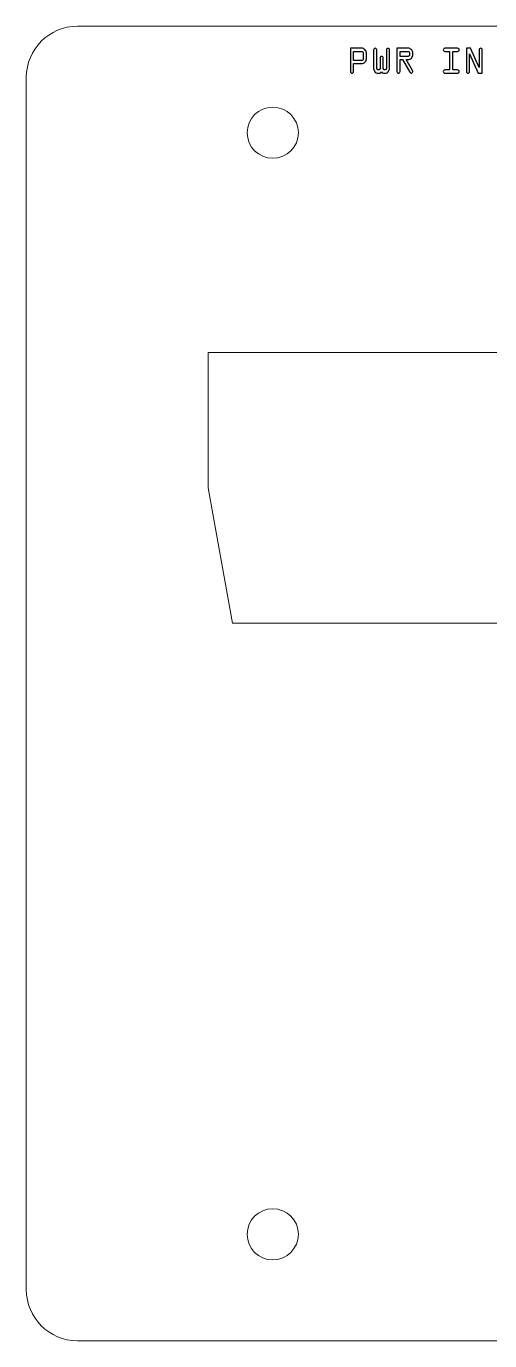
# Model space of a CAD drawing. Header units: centimetres. Extents: x -24.7 to -6.6, y 0.1 to 22.
# Drawn here: x -24.66 to -20.83, y 0.07 to 10.95 of the extents above; entities that cross this region are included whole.
import ezdxf

# ---------------------------------------------------------------- set-up
doc = ezdxf.new("R2010")
doc.units = ezdxf.units.CM
doc.header["$MEASUREMENT"] = 0
doc.layers.add('Layer 1', color=7, linetype='Continuous')

msp = doc.modelspace()

# ---------------------------------------------------------------- linework, layer by layer
at = {"layer": 'Layer 1', "lineweight": 20}
for centre in [(-22.62231, 10.07219), (-22.62231, 0.95359)]:
    msp.add_ellipse(centre, major_axis=(0, 0.21166), ratio=1, dxfattribs=at)
for points, knots in [([(-24.23734, 10.9532), (-24.23734, 10.9532), (-7.01586, 10.9532), (-7.01586, 10.9532), (-7.01586, 10.9532), (-6.78356, 10.9532), (-6.5935, 10.76314), (-6.5935, 10.53084), (-6.5935, 10.53084), (-6.5935, 10.53084), (-6.5935, 0.49496), (-6.5935, 0.49496), (-6.5935, 0.49496), (-6.5935, 0.26266), (-6.78356, 0.0726), (-7.01586, 0.0726), (-7.01586, 0.0726), (-7.01586, 0.0726), (-24.23734, 0.0726), (-24.23734, 0.0726), (-24.23734, 0.0726), (-24.46964, 0.0726), (-24.6597, 0.26266), (-24.6597, 0.49496), (-24.6597, 0.49496), (-24.6597, 0.49496), (-24.6597, 10.53084), (-24.6597, 10.53084), (-24.6597, 10.53084), (-24.6597, 10.76314), (-24.46964, 10.9532), (-24.23734, 10.9532)], [0, 0, 0, 0, 0.11111111, 0.11111111, 0.11111111, 0.11111111, 0.22222222, 0.22222222, 0.22222222, 0.22222222, 0.33333333, 0.33333333, 0.33333333, 0.33333333, 0.44444444, 0.44444444, 0.44444444, 0.44444444, 0.55555556, 0.55555556, 0.55555556, 0.55555556, 0.66666667, 0.66666667, 0.66666667, 0.66666667, 0.77777778, 0.77777778, 0.77777778, 0.77777778, 1, 1, 1, 1]), ([(-14.81181, 6.01324), (-14.81181, 6.01324), (-18.90544, 6.01324), (-18.90544, 6.01324), (-18.90544, 6.01324), (-18.90544, 6.01324), (-22.95542, 6.01325), (-22.95542, 6.01325), (-22.95542, 6.01325), (-22.95542, 6.01325), (-23.15544, 7.13324), (-23.15544, 7.13324), (-23.15544, 7.13324), (-23.15544, 7.13324), (-23.15544, 8.25324), (-23.15544, 8.25324), (-23.15544, 8.25324), (-23.15544, 8.25324), (-14.65544, 8.25324), (-14.65544, 8.25324), (-14.65544, 8.25324), (-14.65544, 8.25324), (-14.65544, 7.1348), (-14.65544, 7.1348), (-14.65544, 7.1348), (-14.65544, 7.1348), (-14.81181, 6.01324), (-14.81181, 6.01324)], [0, 0, 0, 0, 0.125, 0.125, 0.125, 0.125, 0.25, 0.25, 0.25, 0.25, 0.375, 0.375, 0.375, 0.375, 0.5, 0.5, 0.5, 0.5, 0.625, 0.625, 0.625, 0.625, 0.75, 0.75, 0.75, 0.75, 1, 1, 1, 1])]:
    msp.add_open_spline(points, degree=3, knots=knots, dxfattribs=at)
at = {"layer": 'Layer 1', "color": 4}
for points, knots in [([(-21.98001, 10.57854), (-21.98001, 10.57854), (-21.98001, 10.77158), (-21.98001, 10.77158), (-21.98001, 10.77158), (-21.98001, 10.77158), (-21.88741, 10.77158), (-21.88741, 10.77158), (-21.88741, 10.77158), (-21.87672, 10.77158), (-21.86756, 10.76771), (-21.85984, 10.75994), (-21.85984, 10.75994), (-21.85211, 10.75221), (-21.84825, 10.74295), (-21.84825, 10.73221), (-21.84825, 10.73221), (-21.84825, 10.73221), (-21.84825, 10.68331), (-21.84825, 10.68331), (-21.84825, 10.68331), (-21.84825, 10.67257), (-21.85206, 10.66336), (-21.85973, 10.65574), (-21.85973, 10.65574), (-21.8674, 10.64807), (-21.87666, 10.64426), (-21.88741, 10.64426), (-21.88741, 10.64426), (-21.88741, 10.64426), (-21.95366, 10.64426), (-21.95366, 10.64426), (-21.95366, 10.64426), (-21.95366, 10.64426), (-21.95366, 10.57854), (-21.95366, 10.57854), (-21.95366, 10.57854), (-21.95366, 10.57494), (-21.95493, 10.57187), (-21.95747, 10.56933), (-21.95747, 10.56933), (-21.96001, 10.56679), (-21.96308, 10.56552), (-21.96667, 10.56552), (-21.96667, 10.56552), (-21.97038, 10.56552), (-21.97355, 10.56679), (-21.97615, 10.56933), (-21.97615, 10.56933), (-21.97874, 10.57187), (-21.98001, 10.57494), (-21.98001, 10.57854)], [0, 0, 0, 0, 0.07142857, 0.07142857, 0.07142857, 0.07142857, 0.14285714, 0.14285714, 0.14285714, 0.14285714, 0.21428571, 0.21428571, 0.21428571, 0.21428571, 0.28571429, 0.28571429, 0.28571429, 0.28571429, 0.35714286, 0.35714286, 0.35714286, 0.35714286, 0.42857143, 0.42857143, 0.42857143, 0.42857143, 0.5, 0.5, 0.5, 0.5, 0.57142857, 0.57142857, 0.57142857, 0.57142857, 0.64285714, 0.64285714, 0.64285714, 0.64285714, 0.71428571, 0.71428571, 0.71428571, 0.71428571, 0.78571429, 0.78571429, 0.78571429, 0.78571429, 0.85714286, 0.85714286, 0.85714286, 0.85714286, 1, 1, 1, 1]), ([(-21.95366, 10.6703), (-21.95366, 10.6703), (-21.88735, 10.6703), (-21.88735, 10.6703), (-21.88735, 10.6703), (-21.88381, 10.6703), (-21.88079, 10.67157), (-21.8782, 10.67411), (-21.8782, 10.67411), (-21.87561, 10.67665), (-21.87428, 10.67971), (-21.87428, 10.68331), (-21.87428, 10.68331), (-21.87428, 10.68331), (-21.87428, 10.73221), (-21.87428, 10.73221), (-21.87428, 10.73221), (-21.87428, 10.73581), (-21.87561, 10.73888), (-21.8782, 10.74142), (-21.8782, 10.74142), (-21.88079, 10.74396), (-21.88381, 10.74523), (-21.88735, 10.74523), (-21.88735, 10.74523), (-21.88735, 10.74523), (-21.95366, 10.74523), (-21.95366, 10.74523), (-21.95366, 10.74523), (-21.95366, 10.74523), (-21.95366, 10.6703), (-21.95366, 10.6703)], [0, 0, 0, 0, 0.11111111, 0.11111111, 0.11111111, 0.11111111, 0.22222222, 0.22222222, 0.22222222, 0.22222222, 0.33333333, 0.33333333, 0.33333333, 0.33333333, 0.44444444, 0.44444444, 0.44444444, 0.44444444, 0.55555556, 0.55555556, 0.55555556, 0.55555556, 0.66666667, 0.66666667, 0.66666667, 0.66666667, 0.77777778, 0.77777778, 0.77777778, 0.77777778, 1, 1, 1, 1]), ([(-21.7095, 10.69093), (-21.7095, 10.69093), (-21.7095, 10.60426), (-21.7095, 10.60426), (-21.7095, 10.60426), (-21.7095, 10.60426), (-21.70188, 10.59156), (-21.70188, 10.59156), (-21.70188, 10.59156), (-21.70188, 10.59156), (-21.69103, 10.59156), (-21.69103, 10.59156), (-21.69103, 10.59156), (-21.69103, 10.59156), (-21.68315, 10.60457), (-21.68315, 10.60457), (-21.68315, 10.60457), (-21.68315, 10.60457), (-21.68315, 10.75824), (-21.68315, 10.75824), (-21.68315, 10.75824), (-21.68315, 10.76184), (-21.68182, 10.76496), (-21.67918, 10.76761), (-21.67918, 10.76761), (-21.67653, 10.77025), (-21.67341, 10.77158), (-21.66981, 10.77158), (-21.66981, 10.77158), (-21.66632, 10.77158), (-21.66325, 10.77031), (-21.66066, 10.76771), (-21.66066, 10.76771), (-21.65806, 10.76512), (-21.65679, 10.76205), (-21.65679, 10.75856), (-21.65679, 10.75856), (-21.65679, 10.75856), (-21.65679, 10.60039), (-21.65679, 10.60039), (-21.65679, 10.60039), (-21.65679, 10.59843), (-21.65785, 10.59568), (-21.66002, 10.59219), (-21.66002, 10.59219), (-21.66002, 10.59219), (-21.67214, 10.57219), (-21.67214, 10.57219), (-21.67214, 10.57219), (-21.67463, 10.56774), (-21.67838, 10.56552), (-21.68346, 10.56552), (-21.68346, 10.56552), (-21.68346, 10.56552), (-21.70797, 10.56552), (-21.70797, 10.56552), (-21.70797, 10.56552), (-21.71569, 10.56552), (-21.72067, 10.56901), (-21.72283, 10.57605), (-21.72283, 10.57605), (-21.72522, 10.56901), (-21.72998, 10.56552), (-21.73707, 10.56552), (-21.73707, 10.56552), (-21.73707, 10.56552), (-21.76004, 10.56552), (-21.76004, 10.56552), (-21.76004, 10.56552), (-21.76665, 10.56552), (-21.77141, 10.56795), (-21.77427, 10.57282), (-21.77427, 10.57282), (-21.77427, 10.57282), (-21.78544, 10.59156), (-21.78544, 10.59156), (-21.78544, 10.59156), (-21.7875, 10.59499), (-21.78856, 10.59791), (-21.78856, 10.60039), (-21.78856, 10.60039), (-21.78856, 10.60039), (-21.78856, 10.75824), (-21.78856, 10.75824), (-21.78856, 10.75824), (-21.78856, 10.76184), (-21.78723, 10.76496), (-21.78459, 10.76761), (-21.78459, 10.76761), (-21.782, 10.77025), (-21.77882, 10.77158), (-21.77522, 10.77158), (-21.77522, 10.77158), (-21.77184, 10.77158), (-21.76887, 10.77025), (-21.76633, 10.76761), (-21.76633, 10.76761), (-21.76379, 10.76496), (-21.76252, 10.76184), (-21.76252, 10.75824), (-21.76252, 10.75824), (-21.76252, 10.75824), (-21.76252, 10.60394), (-21.76252, 10.60394), (-21.76252, 10.60394), (-21.76252, 10.60394), (-21.7549, 10.59156), (-21.7549, 10.59156), (-21.7549, 10.59156), (-21.7549, 10.59156), (-21.74374, 10.59156), (-21.74374, 10.59156), (-21.74374, 10.59156), (-21.74374, 10.59156), (-21.73553, 10.60457), (-21.73553, 10.60457), (-21.73553, 10.60457), (-21.73553, 10.60457), (-21.73553, 10.69093), (-21.73553, 10.69093), (-21.73553, 10.69093), (-21.73553, 10.69453), (-21.73426, 10.6976), (-21.73172, 10.70014), (-21.73172, 10.70014), (-21.72918, 10.70268), (-21.72612, 10.70395), (-21.72252, 10.70395), (-21.72252, 10.70395), (-21.71892, 10.70395), (-21.71585, 10.70268), (-21.71331, 10.70014), (-21.71331, 10.70014), (-21.71077, 10.6976), (-21.7095, 10.69453), (-21.7095, 10.69093)], [0, 0, 0, 0, 0.02857143, 0.02857143, 0.02857143, 0.02857143, 0.05714286, 0.05714286, 0.05714286, 0.05714286, 0.08571429, 0.08571429, 0.08571429, 0.08571429, 0.11428571, 0.11428571, 0.11428571, 0.11428571, 0.14285714, 0.14285714, 0.14285714, 0.14285714, 0.17142857, 0.17142857, 0.17142857, 0.17142857, 0.2, 0.2, 0.2, 0.2, 0.22857143, 0.22857143, 0.22857143, 0.22857143, 0.25714286, 0.25714286, 0.25714286, 0.25714286, 0.28571429, 0.28571429, 0.28571429, 0.28571429, 0.31428571, 0.31428571, 0.31428571, 0.31428571, 0.34285714, 0.34285714, 0.34285714, 0.34285714, 0.37142857, 0.37142857, 0.37142857, 0.37142857, 0.4, 0.4, 0.4, 0.4, 0.42857143, 0.42857143, 0.42857143, 0.42857143, 0.45714286, 0.45714286, 0.45714286, 0.45714286, 0.48571429, 0.48571429, 0.48571429, 0.48571429, 0.51428571, 0.51428571, 0.51428571, 0.51428571, 0.54285714, 0.54285714, 0.54285714, 0.54285714, 0.57142857, 0.57142857, 0.57142857, 0.57142857, 0.6, 0.6, 0.6, 0.6, 0.62857143, 0.62857143, 0.62857143, 0.62857143, 0.65714286, 0.65714286, 0.65714286, 0.65714286, 0.68571429, 0.68571429, 0.68571429, 0.68571429, 0.71428571, 0.71428571, 0.71428571, 0.71428571, 0.74285714, 0.74285714, 0.74285714, 0.74285714, 0.77142857, 0.77142857, 0.77142857, 0.77142857, 0.8, 0.8, 0.8, 0.8, 0.82857143, 0.82857143, 0.82857143, 0.82857143, 0.85714286, 0.85714286, 0.85714286, 0.85714286, 0.88571429, 0.88571429, 0.88571429, 0.88571429, 0.91428571, 0.91428571, 0.91428571, 0.91428571, 0.94285714, 0.94285714, 0.94285714, 0.94285714, 1, 1, 1, 1]), ([(-21.59583, 10.57854), (-21.59583, 10.57854), (-21.59583, 10.77158), (-21.59583, 10.77158), (-21.59583, 10.77158), (-21.59583, 10.77158), (-21.50376, 10.77158), (-21.50376, 10.77158), (-21.50376, 10.77158), (-21.49312, 10.77158), (-21.48397, 10.76771), (-21.47624, 10.75994), (-21.47624, 10.75994), (-21.46857, 10.75221), (-21.46471, 10.74295), (-21.46471, 10.73221), (-21.46471, 10.73221), (-21.46471, 10.73221), (-21.46471, 10.71729), (-21.46471, 10.71729), (-21.46471, 10.71729), (-21.46471, 10.70644), (-21.46852, 10.69718), (-21.47619, 10.68945), (-21.47619, 10.68945), (-21.48381, 10.68178), (-21.49302, 10.67792), (-21.50376, 10.67792), (-21.50376, 10.67792), (-21.50376, 10.67792), (-21.52032, 10.67792), (-21.52032, 10.67792), (-21.52032, 10.67792), (-21.52032, 10.67792), (-21.46719, 10.58648), (-21.46719, 10.58648), (-21.46719, 10.58648), (-21.46555, 10.58378), (-21.46471, 10.58108), (-21.46471, 10.57838), (-21.46471, 10.57838), (-21.46471, 10.57489), (-21.46603, 10.57187), (-21.46873, 10.56933), (-21.46873, 10.56933), (-21.47143, 10.56679), (-21.4745, 10.56552), (-21.47794, 10.56552), (-21.47794, 10.56552), (-21.48312, 10.56552), (-21.48704, 10.5678), (-21.48974, 10.57245), (-21.48974, 10.57245), (-21.48974, 10.57245), (-21.55086, 10.67792), (-21.55086, 10.67792), (-21.55086, 10.67792), (-21.55086, 10.67792), (-21.56948, 10.67792), (-21.56948, 10.67792), (-21.56948, 10.67792), (-21.56948, 10.67792), (-21.56948, 10.57854), (-21.56948, 10.57854), (-21.56948, 10.57854), (-21.56948, 10.57494), (-21.57081, 10.57187), (-21.57345, 10.56933), (-21.57345, 10.56933), (-21.5761, 10.56679), (-21.57922, 10.56552), (-21.58282, 10.56552), (-21.58282, 10.56552), (-21.58642, 10.56552), (-21.58948, 10.56679), (-21.59202, 10.56933), (-21.59202, 10.56933), (-21.59456, 10.57187), (-21.59583, 10.57494), (-21.59583, 10.57854)], [0, 0, 0, 0, 0.04761905, 0.04761905, 0.04761905, 0.04761905, 0.0952381, 0.0952381, 0.0952381, 0.0952381, 0.14285714, 0.14285714, 0.14285714, 0.14285714, 0.19047619, 0.19047619, 0.19047619, 0.19047619, 0.23809524, 0.23809524, 0.23809524, 0.23809524, 0.28571429, 0.28571429, 0.28571429, 0.28571429, 0.33333333, 0.33333333, 0.33333333, 0.33333333, 0.38095238, 0.38095238, 0.38095238, 0.38095238, 0.42857143, 0.42857143, 0.42857143, 0.42857143, 0.47619048, 0.47619048, 0.47619048, 0.47619048, 0.52380952, 0.52380952, 0.52380952, 0.52380952, 0.57142857, 0.57142857, 0.57142857, 0.57142857, 0.61904762, 0.61904762, 0.61904762, 0.61904762, 0.66666667, 0.66666667, 0.66666667, 0.66666667, 0.71428571, 0.71428571, 0.71428571, 0.71428571, 0.76190476, 0.76190476, 0.76190476, 0.76190476, 0.80952381, 0.80952381, 0.80952381, 0.80952381, 0.85714286, 0.85714286, 0.85714286, 0.85714286, 0.9047619, 0.9047619, 0.9047619, 0.9047619, 1, 1, 1, 1]), ([(-21.56948, 10.70395), (-21.56948, 10.70395), (-21.50371, 10.70395), (-21.50371, 10.70395), (-21.50371, 10.70395), (-21.50011, 10.70395), (-21.49704, 10.70522), (-21.4945, 10.70776), (-21.4945, 10.70776), (-21.49201, 10.7103), (-21.49074, 10.71337), (-21.49074, 10.71697), (-21.49074, 10.71697), (-21.49074, 10.71697), (-21.49074, 10.73221), (-21.49074, 10.73221), (-21.49074, 10.73221), (-21.49074, 10.73581), (-21.49201, 10.73888), (-21.4945, 10.74142), (-21.4945, 10.74142), (-21.49704, 10.74396), (-21.50011, 10.74523), (-21.50371, 10.74523), (-21.50371, 10.74523), (-21.50371, 10.74523), (-21.56948, 10.74523), (-21.56948, 10.74523), (-21.56948, 10.74523), (-21.56948, 10.74523), (-21.56948, 10.70395), (-21.56948, 10.70395)], [0, 0, 0, 0, 0.11111111, 0.11111111, 0.11111111, 0.11111111, 0.22222222, 0.22222222, 0.22222222, 0.22222222, 0.33333333, 0.33333333, 0.33333333, 0.33333333, 0.44444444, 0.44444444, 0.44444444, 0.44444444, 0.55555556, 0.55555556, 0.55555556, 0.55555556, 0.66666667, 0.66666667, 0.66666667, 0.66666667, 0.77777778, 0.77777778, 0.77777778, 0.77777778, 1, 1, 1, 1]), ([(-21.19959, 10.77158), (-21.19959, 10.77158), (-21.09418, 10.77158), (-21.09418, 10.77158), (-21.09418, 10.77158), (-21.0908, 10.77158), (-21.08778, 10.77031), (-21.08514, 10.76771), (-21.08514, 10.76771), (-21.08249, 10.76512), (-21.08117, 10.76205), (-21.08117, 10.75856), (-21.08117, 10.75856), (-21.08117, 10.75496), (-21.08249, 10.75184), (-21.08508, 10.74919), (-21.08508, 10.74919), (-21.08768, 10.74655), (-21.09075, 10.74523), (-21.09424, 10.74523), (-21.09424, 10.74523), (-21.09424, 10.74523), (-21.13387, 10.74523), (-21.13387, 10.74523), (-21.13387, 10.74523), (-21.13387, 10.74523), (-21.13387, 10.59156), (-21.13387, 10.59156), (-21.13387, 10.59156), (-21.13387, 10.59156), (-21.09424, 10.59156), (-21.09424, 10.59156), (-21.09424, 10.59156), (-21.09064, 10.59156), (-21.08752, 10.59029), (-21.08498, 10.58775), (-21.08498, 10.58775), (-21.08244, 10.58521), (-21.08117, 10.58214), (-21.08117, 10.57854), (-21.08117, 10.57854), (-21.08117, 10.57494), (-21.08244, 10.57187), (-21.08503, 10.56933), (-21.08503, 10.56933), (-21.08762, 10.56679), (-21.09069, 10.56552), (-21.09418, 10.56552), (-21.09418, 10.56552), (-21.09418, 10.56552), (-21.19959, 10.56552), (-21.19959, 10.56552), (-21.19959, 10.56552), (-21.20319, 10.56552), (-21.20626, 10.56679), (-21.2088, 10.56933), (-21.2088, 10.56933), (-21.21134, 10.57187), (-21.21261, 10.57494), (-21.21261, 10.57854), (-21.21261, 10.57854), (-21.21261, 10.58214), (-21.21134, 10.58521), (-21.20886, 10.58775), (-21.20886, 10.58775), (-21.20632, 10.59029), (-21.20325, 10.59156), (-21.19965, 10.59156), (-21.19965, 10.59156), (-21.19965, 10.59156), (-21.15991, 10.59156), (-21.15991, 10.59156), (-21.15991, 10.59156), (-21.15991, 10.59156), (-21.15991, 10.74523), (-21.15991, 10.74523), (-21.15991, 10.74523), (-21.15991, 10.74523), (-21.19965, 10.74523), (-21.19965, 10.74523), (-21.19965, 10.74523), (-21.20325, 10.74523), (-21.20632, 10.7465), (-21.20886, 10.74909), (-21.20886, 10.74909), (-21.21134, 10.75168), (-21.21261, 10.75475), (-21.21261, 10.75824), (-21.21261, 10.75824), (-21.21261, 10.76195), (-21.21134, 10.76512), (-21.2088, 10.76771), (-21.2088, 10.76771), (-21.20626, 10.77031), (-21.20319, 10.77158), (-21.19959, 10.77158)], [0, 0, 0, 0, 0.04, 0.04, 0.04, 0.04, 0.08, 0.08, 0.08, 0.08, 0.12, 0.12, 0.12, 0.12, 0.16, 0.16, 0.16, 0.16, 0.2, 0.2, 0.2, 0.2, 0.24, 0.24, 0.24, 0.24, 0.28, 0.28, 0.28, 0.28, 0.32, 0.32, 0.32, 0.32, 0.36, 0.36, 0.36, 0.36, 0.4, 0.4, 0.4, 0.4, 0.44, 0.44, 0.44, 0.44, 0.48, 0.48, 0.48, 0.48, 0.52, 0.52, 0.52, 0.52, 0.56, 0.56, 0.56, 0.56, 0.6, 0.6, 0.6, 0.6, 0.64, 0.64, 0.64, 0.64, 0.68, 0.68, 0.68, 0.68, 0.72, 0.72, 0.72, 0.72, 0.76, 0.76, 0.76, 0.76, 0.8, 0.8, 0.8, 0.8, 0.84, 0.84, 0.84, 0.84, 0.88, 0.88, 0.88, 0.88, 0.92, 0.92, 0.92, 0.92, 1, 1, 1, 1]), ([(-20.88971, 10.75824), (-20.88971, 10.75824), (-20.88971, 10.56552), (-20.88971, 10.56552), (-20.88971, 10.56552), (-20.88971, 10.56552), (-20.92459, 10.56552), (-20.92459, 10.56552), (-20.92459, 10.56552), (-20.92459, 10.56552), (-20.99512, 10.72554), (-20.99512, 10.72554), (-20.99512, 10.72554), (-20.99512, 10.72554), (-20.99512, 10.57854), (-20.99512, 10.57854), (-20.99512, 10.57854), (-20.99512, 10.57494), (-20.99639, 10.57187), (-20.99893, 10.56933), (-20.99893, 10.56933), (-21.00147, 10.56679), (-21.00454, 10.56552), (-21.00814, 10.56552), (-21.00814, 10.56552), (-21.01174, 10.56552), (-21.01481, 10.56679), (-21.01735, 10.56933), (-21.01735, 10.56933), (-21.01989, 10.57187), (-21.02116, 10.57494), (-21.02116, 10.57854), (-21.02116, 10.57854), (-21.02116, 10.57854), (-21.02116, 10.77158), (-21.02116, 10.77158), (-21.02116, 10.77158), (-21.02116, 10.77158), (-20.98645, 10.77158), (-20.98645, 10.77158), (-20.98645, 10.77158), (-20.98645, 10.77158), (-20.91607, 10.61188), (-20.91607, 10.61188), (-20.91607, 10.61188), (-20.91607, 10.61188), (-20.91607, 10.75824), (-20.91607, 10.75824), (-20.91607, 10.75824), (-20.91607, 10.76184), (-20.91474, 10.76496), (-20.9121, 10.76761), (-20.9121, 10.76761), (-20.90945, 10.77025), (-20.90633, 10.77158), (-20.90273, 10.77158), (-20.90273, 10.77158), (-20.89913, 10.77158), (-20.89606, 10.77031), (-20.89352, 10.76771), (-20.89352, 10.76771), (-20.89098, 10.76512), (-20.88971, 10.76195), (-20.88971, 10.75824)], [0, 0, 0, 0, 0.05882353, 0.05882353, 0.05882353, 0.05882353, 0.11764706, 0.11764706, 0.11764706, 0.11764706, 0.17647059, 0.17647059, 0.17647059, 0.17647059, 0.23529412, 0.23529412, 0.23529412, 0.23529412, 0.29411765, 0.29411765, 0.29411765, 0.29411765, 0.35294118, 0.35294118, 0.35294118, 0.35294118, 0.41176471, 0.41176471, 0.41176471, 0.41176471, 0.47058824, 0.47058824, 0.47058824, 0.47058824, 0.52941176, 0.52941176, 0.52941176, 0.52941176, 0.58823529, 0.58823529, 0.58823529, 0.58823529, 0.64705882, 0.64705882, 0.64705882, 0.64705882, 0.70588235, 0.70588235, 0.70588235, 0.70588235, 0.76470588, 0.76470588, 0.76470588, 0.76470588, 0.82352941, 0.82352941, 0.82352941, 0.82352941, 0.88235294, 0.88235294, 0.88235294, 0.88235294, 1, 1, 1, 1])]:
    msp.add_open_spline(points, degree=3, knots=knots, dxfattribs=at)

doc.saveas('drawing.dxf')
